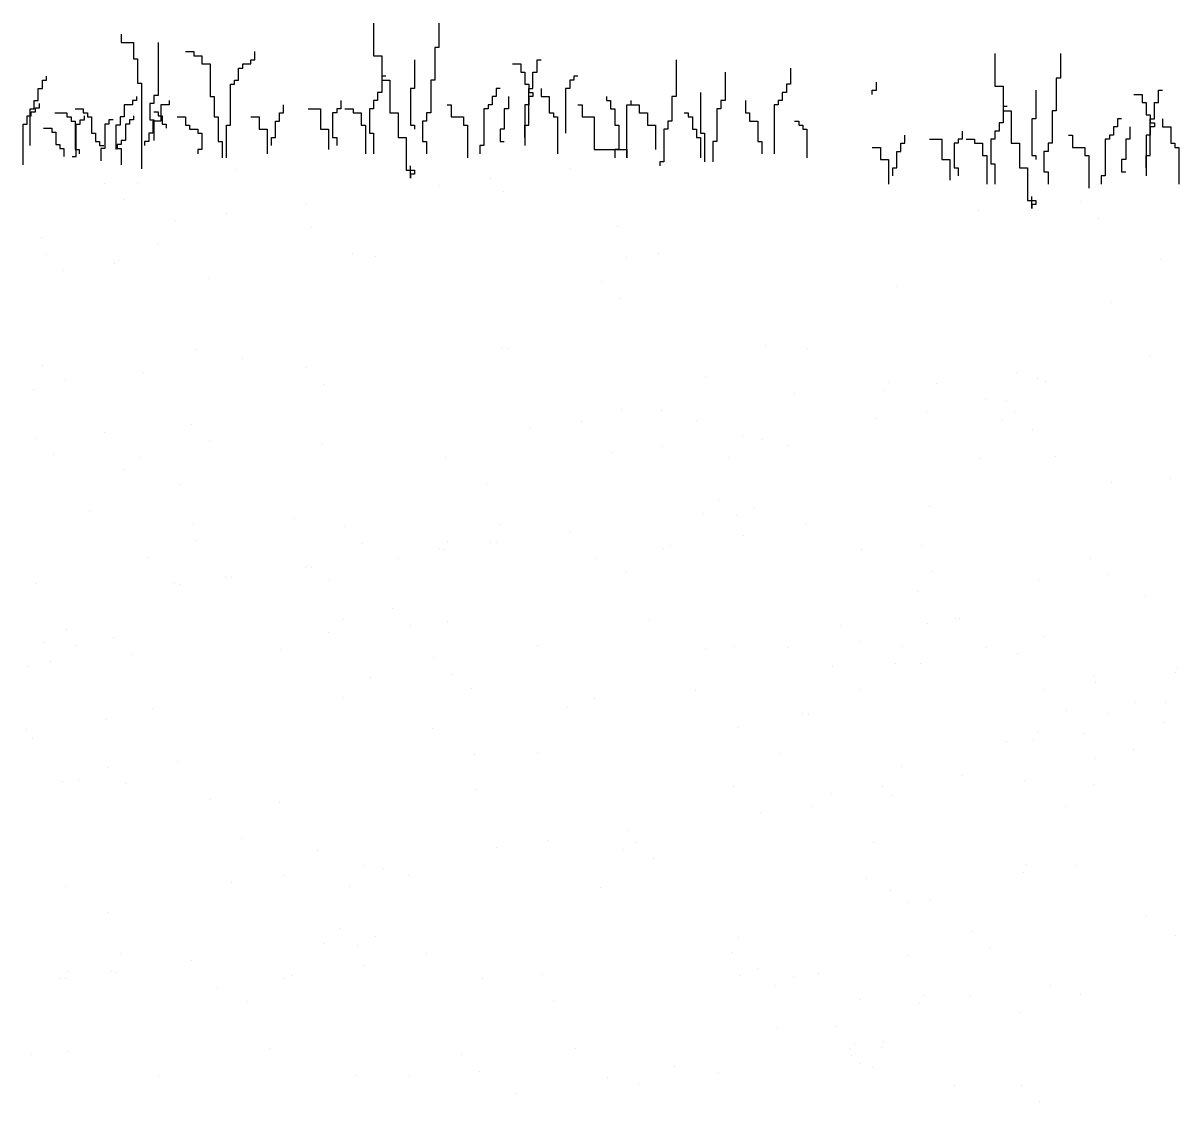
# Model space of a CAD drawing. Extents: x -1292 to 2908, y -1090 to 1828.
# Drawn here: x -774.7 to -539.4, y -196 to 23.6 of the extents above; entities that cross this region are included whole.
import ezdxf

# ---------------------------------------------------------------- set-up
doc = ezdxf.new("R2010")
doc.units = 0
doc.header["$MEASUREMENT"] = 0
doc.layers.add('TREE', color=3, linetype='CONTINUOUS')

msp = doc.modelspace()

# ---------------------------------------------------------------- linework, layer by layer
at = {"layer": 'TREE', "linetype": 'CONTINUOUS'}
for p, q in [((-703.35, 23.62), (-703.35, 16.98)), ((-690.04, 23.62), (-690.04, 18.64)), ((-754.71, 21.35), (-754.71, 19.69)), ((-754.71, 19.69), (-752.21, 19.69)), ((-752.21, 19.69), (-752.21, 16.37)), ((-747.22, 19.69), (-747.22, 8.89)), ((-741.63, 17.81), (-739.96, 17.81)), ((-739.96, 17.81), (-739.96, 16.98)), ((-739.96, 16.98), (-738.3, 16.98)), ((-738.3, 16.98), (-738.3, 15.31)), ((-727.48, 16.14), (-727.48, 17.81)), ((-703.35, 16.98), (-701.69, 16.98)), ((-701.69, 16.98), (-701.69, 11.99)), ((-690.87, 18.64), (-690.87, 11.99)), ((-690.04, 18.64), (-690.87, 18.64)), ((-576.87, 17.42), (-576.87, 10.78)), ((-563.56, 17.42), (-563.56, 12.44)), ((-752.21, 16.37), (-751.38, 16.37)), ((-751.38, 16.37), (-751.38, 11.38)), ((-738.3, 15.31), (-736.63, 15.31)), ((-736.63, 15.31), (-736.63, 8.67)), ((-730.81, 14.48), (-729.98, 14.48)), ((-730.81, 11.99), (-730.81, 14.48)), ((-729.98, 15.31), (-728.31, 15.31)), ((-729.98, 14.48), (-729.98, 15.31)), ((-728.31, 16.14), (-727.48, 16.14)), ((-728.31, 15.31), (-728.31, 16.14)), ((-695.03, 16.14), (-695.03, 10.33)), ((-675.06, 15.31), (-673.4, 15.31)), ((-673.4, 15.31), (-673.4, 13.65)), ((-670.07, 16.14), (-669.24, 16.14)), ((-670.07, 13.65), (-670.07, 16.14)), ((-641.78, 16.14), (-641.78, 8.67)), ((-618.48, 14.48), (-618.48, 11.16)), ((-770.75, 11.99), (-769.92, 11.99)), ((-770.75, 10.33), (-770.75, 11.99)), ((-769.92, 11.99), (-769.92, 12.82)), ((-731.64, 11.99), (-730.81, 11.99)), ((-731.64, 11.16), (-731.64, 11.99)), ((-701.69, 12.82), (-701.69, 9.5)), ((-700.86, 12.82), (-701.69, 12.82)), ((-701.69, 11.99), (-700.02, 11.99)), ((-700.02, 11.99), (-700.02, 5.34)), ((-691.7, 11.99), (-691.7, 5.34)), ((-690.87, 11.99), (-691.7, 11.99)), ((-673.4, 13.65), (-672.57, 13.65)), ((-672.57, 13.65), (-672.57, 11.16)), ((-670.9, 13.65), (-670.07, 13.65)), ((-670.9, 10.33), (-670.9, 13.65)), ((-663.41, 11.99), (-663.41, 10.33)), ((-662.58, 11.99), (-663.41, 11.99)), ((-662.58, 12.82), (-662.58, 11.99)), ((-661.75, 12.82), (-662.58, 12.82)), ((-631.8, 13.65), (-631.8, 7.84)), ((-563.56, 12.44), (-564.39, 12.44)), ((-564.39, 12.44), (-564.39, 5.79)), ((-771.58, 10.33), (-770.75, 10.33)), ((-771.58, 7.84), (-771.58, 10.33)), ((-751.38, 11.38), (-750.55, 11.38)), ((-750.55, 11.38), (-750.55, -6.06)), ((-732.47, 11.16), (-731.64, 11.16)), ((-732.47, 2.85), (-732.47, 11.16)), ((-702.52, 9.5), (-702.52, 7.84)), ((-701.69, 9.5), (-702.52, 9.5)), ((-695.86, 10.33), (-695.86, 2.85)), ((-695.03, 10.33), (-695.86, 10.33)), ((-678.39, 10.33), (-678.39, 8.67)), ((-677.56, 10.33), (-678.39, 10.33)), ((-672.57, 11.16), (-671.73, 11.16)), ((-671.73, 11.16), (-671.73, 9.5)), ((-671.73, 10.33), (-670.9, 10.33)), ((-671.73, 2.85), (-671.73, 10.33)), ((-671.73, 9.5), (-670.9, 9.5)), ((-670.9, 9.5), (-670.9, 8.67)), ((-669.24, 10.33), (-669.24, 8.67)), ((-664.25, 10.33), (-664.25, 1.19)), ((-663.41, 10.33), (-664.25, 10.33)), ((-636.79, 9.5), (-636.79, 1.19)), ((-620.15, 9.5), (-620.15, 7.84)), ((-619.32, 9.5), (-620.15, 9.5)), ((-619.32, 11.16), (-619.32, 9.5)), ((-618.48, 11.16), (-619.32, 11.16)), ((-601.83, 9.12), (-601.83, 9.95)), ((-601.83, 9.95), (-601, 9.95)), ((-601, 9.95), (-601, 11.61)), ((-576.87, 10.78), (-575.21, 10.78)), ((-575.21, 10.78), (-575.21, 5.79)), ((-568.55, 9.95), (-568.55, 4.13)), ((-543.59, 7.45), (-543.59, 9.95)), ((-543.59, 9.95), (-542.76, 9.95)), ((-772.41, 7.84), (-771.58, 7.84)), ((-772.41, 6.17), (-772.41, 7.84)), ((-771.35, 6.4), (-771.35, 7.23)), ((-752.44, 7.84), (-752.44, 7)), ((-751.61, 7.84), (-752.44, 7.84)), ((-751.61, 8.67), (-751.61, 7.84)), ((-748.88, 7.23), (-748.88, 3.91)), ((-748.05, 7.23), (-748.88, 7.23)), ((-748.05, 8.89), (-748.05, 7.23)), ((-747.22, 8.89), (-748.05, 8.89)), ((-744.95, 7.84), (-744.95, 7)), ((-736.63, 8.67), (-735.8, 8.67)), ((-735.8, 8.67), (-735.8, 4.51)), ((-710.01, 7.84), (-710.01, 6.17)), ((-703.35, 7.84), (-703.35, 6.17)), ((-702.52, 7.84), (-703.35, 7.84)), ((-679.22, 8.67), (-679.22, 7)), ((-678.39, 8.67), (-679.22, 8.67)), ((-675.89, 8.67), (-675.89, 6.17)), ((-671.73, 8.67), (-671.73, 7)), ((-670.9, 8.67), (-671.73, 8.67)), ((-669.24, 8.67), (-667.57, 8.67)), ((-667.57, 8.67), (-667.57, 5.34)), ((-655.93, 8.67), (-655.93, 7.84)), ((-655.93, 7.84), (-655.09, 7.84)), ((-655.09, 7.84), (-655.09, 6.17)), ((-650.93, 7), (-650.93, 7.84)), ((-642.61, 8.67), (-642.61, 3.68)), ((-641.78, 8.67), (-642.61, 8.67)), ((-632.63, 7.84), (-632.63, 6.17)), ((-631.8, 7.84), (-632.63, 7.84)), ((-627.64, 7.84), (-627.64, 5.34)), ((-620.98, 7.84), (-620.98, 7)), ((-620.15, 7.84), (-620.98, 7.84)), ((-548.58, 9.12), (-546.92, 9.12)), ((-546.92, 9.12), (-546.92, 7.45)), ((-546.92, 7.45), (-546.09, 7.45)), ((-546.09, 7.45), (-546.09, 4.96)), ((-544.42, 4.13), (-544.42, 7.45)), ((-544.42, 7.45), (-543.59, 7.45)), ((-773.84, 4.74), (-773.01, 4.74)), ((-773.84, 3.07), (-773.84, 4.74)), ((-773.24, 6.17), (-772.41, 6.17)), ((-773.24, -1.3), (-773.24, 6.17)), ((-773.01, 5.57), (-772.18, 5.57)), ((-773.01, 4.74), (-773.01, 5.57)), ((-772.18, 6.4), (-771.35, 6.4)), ((-772.18, 5.57), (-772.18, 6.4)), ((-768.25, 5.34), (-765.76, 5.34)), ((-765.76, 5.34), (-765.76, 4.51)), ((-764.09, 6.17), (-762.43, 6.17)), ((-762.43, 6.17), (-762.43, 5.34)), ((-762.43, 5.34), (-761.59, 5.34)), ((-762.2, 3.91), (-762.2, 4.74)), ((-761.59, 5.34), (-761.59, 4.51)), ((-754.11, 7), (-754.11, 4.51)), ((-752.44, 7), (-754.11, 7)), ((-752.21, 4.74), (-752.21, 3.91)), ((-748.05, 5.57), (-747.22, 5.57)), ((-747.22, 5.57), (-747.22, 4.74)), ((-747.22, 4.74), (-746.39, 4.74)), ((-746.62, 7), (-746.62, 3.68)), ((-744.95, 7), (-746.62, 7)), ((-746.39, 4.74), (-746.39, 3.07)), ((-722.49, 5.34), (-721.66, 5.34)), ((-722.49, 3.68), (-722.49, 5.34)), ((-721.66, 5.34), (-721.66, 7)), ((-716.66, 6.17), (-714.17, 6.17)), ((-714.17, 6.17), (-714.17, 2.02)), ((-711.67, 5.34), (-711.67, 0.36)), ((-710.84, 5.34), (-711.67, 5.34)), ((-710.84, 6.17), (-710.84, 5.34)), ((-710.01, 6.17), (-710.84, 6.17)), ((-709.18, 6.17), (-707.51, 6.17)), ((-707.51, 6.17), (-707.51, 5.34)), ((-707.51, 5.34), (-705.85, 5.34)), ((-705.85, 5.34), (-705.85, 2.85)), ((-704.18, 6.17), (-704.18, 1.19)), ((-703.35, 6.17), (-704.18, 6.17)), ((-700.02, 5.34), (-698.36, 5.34)), ((-698.36, 5.34), (-698.36, 0.36)), ((-692.54, 5.34), (-692.54, 3.68)), ((-691.7, 5.34), (-692.54, 5.34)), ((-688.38, 7), (-687.54, 7)), ((-687.54, 7), (-687.54, 4.51)), ((-680.89, 6.17), (-680.89, -1.3)), ((-680.05, 6.17), (-680.89, 6.17)), ((-680.05, 7), (-680.05, 6.17)), ((-679.22, 7), (-680.05, 7)), ((-676.73, 6.17), (-676.73, 2.02)), ((-675.89, 6.17), (-676.73, 6.17)), ((-672.57, 7), (-672.57, -1.3)), ((-671.73, 7), (-672.57, 7)), ((-667.57, 5.34), (-666.74, 5.34)), ((-666.74, 5.34), (-666.74, 4.51)), ((-661.75, 7), (-660.92, 7)), ((-660.92, 7), (-660.92, 4.51)), ((-655.09, 6.17), (-654.26, 6.17)), ((-654.26, 6.17), (-654.26, 2.85)), ((-651.77, 7), (-650.93, 7)), ((-651.77, -3.8), (-651.77, 7)), ((-650.93, 7), (-649.27, 7)), ((-649.27, 7), (-649.27, 5.34)), ((-649.27, 5.34), (-647.61, 5.34)), ((-647.61, 5.34), (-647.61, 2.85)), ((-640.12, 5.34), (-639.28, 5.34)), ((-639.28, 5.34), (-639.28, 4.51)), ((-633.46, 6.17), (-633.46, -0.47)), ((-632.63, 6.17), (-633.46, 6.17)), ((-627.64, 5.34), (-626.8, 5.34)), ((-626.8, 5.34), (-626.8, 3.68)), ((-621.81, 7), (-621.81, -2.97)), ((-620.98, 7), (-621.81, 7)), ((-574.38, 6.62), (-575.21, 6.62)), ((-575.21, 6.62), (-575.21, 3.3)), ((-575.21, 5.79), (-573.54, 5.79)), ((-573.54, 5.79), (-573.54, -0.85)), ((-564.39, 5.79), (-565.22, 5.79)), ((-565.22, 5.79), (-565.22, -0.85)), ((-546.09, 4.96), (-545.26, 4.96)), ((-545.26, 4.96), (-545.26, 3.3)), ((-774.68, 3.07), (-773.84, 3.07)), ((-774.68, -5.23), (-774.68, 3.07)), ((-765.76, 4.51), (-764.92, 4.51)), ((-764.92, 4.51), (-764.92, 3.68)), ((-764.92, 3.68), (-764.09, 3.68)), ((-764.09, 3.68), (-764.09, -2.13)), ((-763.86, 3.07), (-763.03, 3.07)), ((-763.86, -3.57), (-763.86, 3.07)), ((-763.03, 3.91), (-762.2, 3.91)), ((-763.03, 3.07), (-763.03, 3.91)), ((-761.59, 4.51), (-760.76, 4.51)), ((-760.76, 4.51), (-760.76, 1.19)), ((-758.04, 3.07), (-758.04, -1.91)), ((-757.2, 3.07), (-758.04, 3.07)), ((-757.2, 3.91), (-757.2, 3.07)), ((-756.37, 3.91), (-757.2, 3.91)), ((-755.77, 2.85), (-755.77, -2.13)), ((-754.94, 2.85), (-755.77, 2.85)), ((-754.94, 4.51), (-754.94, 2.85)), ((-754.11, 4.51), (-754.94, 4.51)), ((-753.87, 3.07), (-753.87, -0.25)), ((-753.04, 3.07), (-753.87, 3.07)), ((-753.04, 3.91), (-753.04, 3.07)), ((-752.21, 3.91), (-753.04, 3.91)), ((-748.88, 3.91), (-748.05, 3.91)), ((-748.28, 3.68), (-748.28, 1.19)), ((-746.62, 3.68), (-748.28, 3.68)), ((-748.05, 3.91), (-748.05, -0.25)), ((-746.39, 3.07), (-745.55, 3.07)), ((-745.55, 3.07), (-745.55, 2.24)), ((-743.29, 4.51), (-741.63, 4.51)), ((-741.63, 4.51), (-741.63, 2.85)), ((-741.63, 2.85), (-740.79, 2.85)), ((-740.79, 2.85), (-740.79, 2.02)), ((-735.8, 4.51), (-734.97, 4.51)), ((-734.97, 4.51), (-734.97, -0.47)), ((-733.31, 2.85), (-732.47, 2.85)), ((-733.31, -3.8), (-733.31, 2.85)), ((-728.31, 4.51), (-726.65, 4.51)), ((-726.65, 4.51), (-726.65, 2.02)), ((-723.32, 3.68), (-722.49, 3.68)), ((-723.32, 0.36), (-723.32, 3.68)), ((-705.85, 2.85), (-705.02, 2.85)), ((-705.02, 2.85), (-705.02, -2.97)), ((-695.86, 2.85), (-695.03, 2.85)), ((-695.03, 2.85), (-695.03, 2.02)), ((-693.37, 3.68), (-693.37, -0.47)), ((-692.54, 3.68), (-693.37, 3.68)), ((-687.54, 4.51), (-685.05, 4.51)), ((-685.05, 4.51), (-685.05, 2.85)), ((-685.05, 2.85), (-684.21, 2.85)), ((-684.21, 2.85), (-684.21, -3.8)), ((-672.57, 2.85), (-671.73, 2.85)), ((-672.57, 0.36), (-672.57, 2.85)), ((-666.74, 4.51), (-665.91, 4.51)), ((-665.91, 4.51), (-665.91, -2.97)), ((-660.92, 4.51), (-658.42, 4.51)), ((-658.42, 4.51), (-658.42, -2.13)), ((-654.26, 2.85), (-653.43, 2.85)), ((-653.43, 2.85), (-653.43, -2.13)), ((-647.61, 2.85), (-645.94, 2.85)), ((-645.94, 2.85), (-645.94, -2.13)), ((-643.44, 3.68), (-643.44, 2.02)), ((-642.61, 3.68), (-643.44, 3.68)), ((-639.28, 4.51), (-638.45, 4.51)), ((-638.45, 4.51), (-638.45, 2.02)), ((-626.8, 3.68), (-625.14, 3.68)), ((-625.14, 3.68), (-625.14, -0.47)), ((-617.65, 3.68), (-616.82, 3.68)), ((-616.82, 3.68), (-616.82, 2.85)), ((-616.82, 2.85), (-615.99, 2.85)), ((-615.99, 2.85), (-615.99, 2.02)), ((-575.21, 3.3), (-576.04, 3.3)), ((-576.04, 3.3), (-576.04, 1.64)), ((-568.55, 4.13), (-569.38, 4.13)), ((-569.38, 4.13), (-569.38, -3.35)), ((-551.91, 2.47), (-552.74, 2.47)), ((-552.74, 2.47), (-552.74, 0.81)), ((-551.08, 4.13), (-551.91, 4.13)), ((-551.91, 4.13), (-551.91, 2.47)), ((-549.42, 2.47), (-549.42, -0.02)), ((-545.26, -3.35), (-545.26, 4.13)), ((-545.26, 4.13), (-544.42, 4.13)), ((-545.26, 3.3), (-544.42, 3.3)), ((-544.42, 2.47), (-545.26, 2.47)), ((-545.26, 2.47), (-545.26, 0.81)), ((-544.42, 3.3), (-544.42, 2.47)), ((-542.76, 4.13), (-542.76, 2.47)), ((-542.76, 2.47), (-541.1, 2.47)), ((-541.1, 2.47), (-541.1, -0.85)), ((-770.52, 2.24), (-768.85, 2.24)), ((-768.85, 2.24), (-768.85, 1.41)), ((-768.85, 1.41), (-768.02, 1.41)), ((-768.02, 1.41), (-768.02, -1.08)), ((-760.76, 1.19), (-759.93, 1.19)), ((-759.93, 1.19), (-759.93, -0.47)), ((-749.11, 1.19), (-749.11, -0.47)), ((-748.28, 1.19), (-749.11, 1.19)), ((-740.79, 2.02), (-739.13, 2.02)), ((-739.13, 2.02), (-739.13, 1.19)), ((-739.13, 1.19), (-738.3, 1.19)), ((-738.3, 1.19), (-738.3, -2.13)), ((-726.65, 2.02), (-724.99, 2.02)), ((-724.99, 2.02), (-724.99, -2.97)), ((-724.15, 0.36), (-723.32, 0.36)), ((-724.15, -1.3), (-724.15, 0.36)), ((-714.17, 2.02), (-712.5, 2.02)), ((-712.5, 2.02), (-712.5, -2.13)), ((-711.67, 0.36), (-710.84, 0.36)), ((-710.84, 0.36), (-710.84, -1.3)), ((-704.18, 1.19), (-703.35, 1.19)), ((-703.35, 1.19), (-703.35, -2.97)), ((-698.36, 0.36), (-696.7, 0.36)), ((-696.7, 0.36), (-696.7, -6.29)), ((-677.56, 2.02), (-677.56, -0.47)), ((-676.73, 2.02), (-677.56, 2.02)), ((-644.28, 2.02), (-644.28, -4.63)), ((-643.44, 2.02), (-644.28, 2.02)), ((-638.45, 2.02), (-637.62, 2.02)), ((-637.62, 2.02), (-637.62, 0.36)), ((-637.62, 0.36), (-636.79, 0.36)), ((-636.79, 1.19), (-635.96, 1.19)), ((-636.79, 0.36), (-636.79, -3.8)), ((-635.96, 1.19), (-635.96, -4.63)), ((-615.99, 2.02), (-615.16, 2.02)), ((-615.16, 2.02), (-615.16, -3.8)), ((-595.18, -0.85), (-595.18, 0.81)), ((-583.53, 1.64), (-583.53, -0.02)), ((-576.04, 1.64), (-576.87, 1.64)), ((-576.87, 1.64), (-576.87, -0.02)), ((-561.9, 0.81), (-561.06, 0.81)), ((-561.06, 0.81), (-561.06, -1.69)), ((-552.74, 0.81), (-553.58, 0.81)), ((-553.58, 0.81), (-553.58, -0.02)), ((-545.26, 0.81), (-546.09, 0.81)), ((-546.09, 0.81), (-546.09, -7.5)), ((-768.02, -1.08), (-767.19, -1.08)), ((-767.19, -1.08), (-767.19, -1.91)), ((-767.19, -1.91), (-766.36, -1.91)), ((-766.36, -1.91), (-766.36, -3.57)), ((-764.09, -2.13), (-763.26, -2.13)), ((-763.26, -2.13), (-763.26, -2.97)), ((-759.93, -0.47), (-759.1, -0.47)), ((-759.1, -0.47), (-759.1, -1.3)), ((-759.1, -1.3), (-758.27, -1.3)), ((-758.87, -1.91), (-758.87, -4.4)), ((-758.04, -1.91), (-758.87, -1.91)), ((-755.54, -1.08), (-755.54, -1.91)), ((-754.71, -1.08), (-755.54, -1.08)), ((-755.54, -1.91), (-754.71, -1.91)), ((-754.71, -0.25), (-754.71, -1.08)), ((-753.87, -0.25), (-754.71, -0.25)), ((-754.71, -1.91), (-754.71, -5.23)), ((-749.95, -0.47), (-749.95, -1.3)), ((-749.11, -0.47), (-749.95, -0.47)), ((-739.13, -2.13), (-739.13, -2.97)), ((-738.3, -2.13), (-739.13, -2.13)), ((-734.97, -0.47), (-734.14, -0.47)), ((-734.14, -0.47), (-734.14, -3.8)), ((-693.37, -0.47), (-692.54, -0.47)), ((-692.54, -0.47), (-692.54, -2.97)), ((-681.72, -1.3), (-681.72, -2.97)), ((-680.89, -1.3), (-681.72, -1.3)), ((-677.56, -0.47), (-676.73, -0.47)), ((-658.42, -2.13), (-651.77, -2.13)), ((-654.26, -2.13), (-654.26, -3.8)), ((-653.43, -2.13), (-654.26, -2.13)), ((-651.77, -2.13), (-651.77, -3.8)), ((-634.29, -0.47), (-634.29, -4.63)), ((-633.46, -0.47), (-634.29, -0.47)), ((-625.14, -0.47), (-624.31, -0.47)), ((-624.31, -0.47), (-624.31, -2.97)), ((-601.83, -1.69), (-600.17, -1.69)), ((-600.17, -1.69), (-600.17, -4.18)), ((-596.01, -2.52), (-596.01, -0.85)), ((-596.01, -0.85), (-595.18, -0.85)), ((-590.19, -0.02), (-587.69, -0.02)), ((-587.69, -0.02), (-587.69, -4.18)), ((-584.36, -0.85), (-585.19, -0.85)), ((-585.19, -0.85), (-585.19, -5.84)), ((-583.53, -0.02), (-584.36, -0.02)), ((-584.36, -0.02), (-584.36, -0.85)), ((-582.7, -0.02), (-581.03, -0.02)), ((-581.03, -0.02), (-581.03, -0.85)), ((-581.03, -0.85), (-579.37, -0.85)), ((-579.37, -0.85), (-579.37, -3.35)), ((-576.87, -0.02), (-577.71, -0.02)), ((-577.71, -0.02), (-577.71, -5.01)), ((-573.54, -0.85), (-571.88, -0.85)), ((-571.88, -0.85), (-571.88, -5.84)), ((-565.22, -0.85), (-566.06, -0.85)), ((-566.06, -0.85), (-566.06, -2.52)), ((-561.06, -1.69), (-558.57, -1.69)), ((-558.57, -1.69), (-558.57, -3.35)), ((-553.58, -0.02), (-554.41, -0.02)), ((-554.41, -0.02), (-554.41, -7.5)), ((-549.42, -0.02), (-550.25, -0.02)), ((-550.25, -0.02), (-550.25, -4.18)), ((-541.1, -0.85), (-540.26, -0.85)), ((-540.26, -0.85), (-540.26, -1.69)), ((-540.26, -1.69), (-539.43, -1.69)), ((-539.43, -1.69), (-539.43, -9.16)), ((-764.69, -3.57), (-763.86, -3.57)), ((-645.11, -4.63), (-645.11, -5.46)), ((-644.28, -4.63), (-645.11, -4.63)), ((-600.17, -4.18), (-598.51, -4.18)), ((-598.51, -4.18), (-598.51, -9.16)), ((-596.84, -5.84), (-596.84, -2.52)), ((-596.84, -2.52), (-596.01, -2.52)), ((-587.69, -4.18), (-586.03, -4.18)), ((-586.03, -4.18), (-586.03, -8.33)), ((-579.37, -3.35), (-578.54, -3.35)), ((-578.54, -3.35), (-578.54, -9.16)), ((-569.38, -3.35), (-568.55, -3.35)), ((-568.55, -3.35), (-568.55, -4.18)), ((-566.06, -2.52), (-566.89, -2.52)), ((-566.89, -2.52), (-566.89, -6.67)), ((-558.57, -3.35), (-557.74, -3.35)), ((-557.74, -3.35), (-557.74, -9.99)), ((-550.25, -4.18), (-551.08, -4.18)), ((-551.08, -4.18), (-551.08, -6.67)), ((-546.09, -5.84), (-546.09, -3.35)), ((-546.09, -3.35), (-545.26, -3.35)), ((-731.24, -6.12), (-731.24, -6.12)), ((-696.7, -6.29), (-695.03, -6.29)), ((-695.86, -7.95), (-695.86, -5.46)), ((-695.03, -6.29), (-695.03, -7.12)), ((-663.21, -5.95), (-663.21, -5.95)), ((-597.67, -7.5), (-597.67, -5.84)), ((-597.67, -5.84), (-596.84, -5.84)), ((-585.19, -5.84), (-584.36, -5.84)), ((-584.36, -5.84), (-584.36, -7.5)), ((-577.71, -5.01), (-576.87, -5.01)), ((-576.87, -5.01), (-576.87, -9.16)), ((-571.88, -5.84), (-570.22, -5.84)), ((-570.22, -5.84), (-570.22, -12.49)), ((-566.89, -6.67), (-566.06, -6.67)), ((-566.06, -6.67), (-566.06, -9.16)), ((-551.08, -6.67), (-550.25, -6.67)), ((-758.03, -8.98), (-758.03, -8.98)), ((-751.38, -8.97), (-751.38, -8.97)), ((-695.86, -7.12), (-695.86, -7.95)), ((-695.03, -7.12), (-695.86, -7.12)), ((-679.47, -8.09), (-679.47, -8.09)), ((-554.41, -7.5), (-555.24, -7.5)), ((-555.24, -7.5), (-555.24, -9.16)), ((-689.88, -9.46), (-689.88, -9.46)), ((-676.82, -10.75), (-676.82, -10.75)), ((-569.38, -14.15), (-569.38, -11.66)), ((-754.34, -12.36), (-754.34, -12.36)), ((-717.04, -13.03), (-717.04, -13.03)), ((-570.22, -12.49), (-568.55, -12.49)), ((-568.55, -13.32), (-569.38, -13.32)), ((-569.38, -13.32), (-569.38, -14.15)), ((-568.55, -12.49), (-568.55, -13.32)), ((-559.46, -12.73), (-559.46, -12.73)), ((-733.3, -15.17), (-733.3, -15.17)), ((-580.13, -14.44), (-580.13, -14.44)), ((-555.77, -16.11), (-555.77, -16.11)), ((-743.71, -16.55), (-743.71, -16.55)), ((-716.04, -17.95), (-716.04, -17.95)), ((-653.75, -17.83), (-653.75, -17.83)), ((-770.88, -20.12), (-770.88, -20.12)), ((-747.3, -21.16), (-747.3, -21.16)), ((-769.89, -23.43), (-769.89, -23.43)), ((-707.6, -23.32), (-707.6, -23.32)), ((-645.32, -23.21), (-645.32, -23.21)), ((-756.12, -25.36), (-756.12, -25.36)), ((-755.36, -24.63), (-755.36, -24.63)), ((-703.01, -23.96), (-703.01, -23.96)), ((-651.84, -24.2), (-651.84, -24.2)), ((-543.08, -24.48), (-543.08, -24.48)), ((-766.53, -26.73), (-766.53, -26.73)), ((-736.94, -28.31), (-736.94, -28.31)), ((-656.91, -28.99), (-656.91, -28.99)), ((-596.93, -29.97), (-596.93, -29.97)), ((-653.22, -32.37), (-653.22, -32.37)), ((-553.09, -33.19), (-553.09, -33.19)), ((-623.61, -42.04), (-623.61, -42.04)), ((-739.52, -42.77), (-739.52, -42.77)), ((-729.98, -44.66), (-729.98, -44.66)), ((-677.24, -42.66), (-677.24, -42.66)), ((-675.96, -42.71), (-675.96, -42.71)), ((-614.96, -42.55), (-614.96, -42.55)), ((-545.42, -44.01), (-545.42, -44.01)), ((-770.79, -45.99), (-770.79, -45.99)), ((-717.03, -46.55), (-717.03, -46.55)), ((-766.04, -48.96), (-766.04, -48.96)), ((-750.12, -47.51), (-750.12, -47.51)), ((-635.82, -48.32), (-635.82, -48.32)), ((-572.58, -47.58), (-572.58, -47.58)), ((-568.14, -48.81), (-568.14, -48.81)), ((-566.57, -49.31), (-566.57, -49.31)), ((-772.47, -51.07), (-772.47, -51.07)), ((-713.35, -49.93), (-713.35, -49.93)), ((-617.6, -51.73), (-617.6, -51.73)), ((-599.25, -51.09), (-599.25, -51.09)), ((-598.5, -49.6), (-598.5, -49.6)), ((-588.84, -49.72), (-588.84, -49.72)), ((-578.87, -52.98), (-578.87, -52.98)), ((-574.48, -53.29), (-574.48, -53.29)), ((-652.98, -55.04), (-652.98, -55.04)), ((-644.77, -55.3), (-644.77, -55.3)), ((-590.74, -55.43), (-590.74, -55.43)), ((-572.96, -55.73), (-572.96, -55.73)), ((-740.44, -58.02), (-740.44, -58.02)), ((-661.03, -57.44), (-661.03, -57.44)), ((-637.62, -57.31), (-637.62, -57.31)), ((-601.15, -56.8), (-601.15, -56.8)), ((-575.33, -57.2), (-575.33, -57.2)), ((-772.19, -60.86), (-772.19, -60.86)), ((-758.01, -59.77), (-758.01, -59.77)), ((-671.44, -58.81), (-671.44, -58.81)), ((-628.32, -60.38), (-628.32, -60.38)), ((-624.15, -61.07), (-624.15, -61.07)), ((-569.27, -59.1), (-569.27, -59.1)), ((-736.76, -61.4), (-736.76, -61.4)), ((-713.68, -61.91), (-713.68, -61.91)), ((-644.58, -62.52), (-644.58, -62.52)), ((-618.99, -62.46), (-618.99, -62.46)), ((-768.5, -64.24), (-768.5, -64.24)), ((-751.07, -64.86), (-751.07, -64.86)), ((-688.78, -64.74), (-688.78, -64.74)), ((-654.99, -63.89), (-654.99, -63.89)), ((-631.05, -64.76), (-631.05, -64.76)), ((-579.89, -65.01), (-579.89, -65.01)), ((-564.5, -64.64), (-564.5, -64.64)), ((-754.04, -67.33), (-754.04, -67.33)), ((-742.63, -70.23), (-742.63, -70.23)), ((-680.35, -70.12), (-680.35, -70.12)), ((-553.16, -69.86), (-553.16, -69.86)), ((-541.04, -69.07), (-541.04, -69.07)), ((-633.08, -73.28), (-633.08, -73.28)), ((-625.74, -74.95), (-625.74, -74.95)), ((-590.1, -74.79), (-590.1, -74.79)), ((-761.21, -75.82), (-761.21, -75.82)), ((-719.36, -77.34), (-719.36, -77.34)), ((-636.15, -76.32), (-636.15, -76.32)), ((-629.39, -76.66), (-629.39, -76.66)), ((-739.91, -78.52), (-739.91, -78.52)), ((-709.34, -78.95), (-709.34, -78.95)), ((-677.63, -78.41), (-677.63, -78.41)), ((-663.31, -79.9), (-663.31, -79.9)), ((-615.35, -78.3), (-615.35, -78.3)), ((-739.46, -81.69), (-739.46, -81.69)), ((-705.65, -82.33), (-705.65, -82.33)), ((-688.3, -81.94), (-688.3, -81.94)), ((-679.57, -82.04), (-679.57, -82.04)), ((-678.42, -82.17), (-678.42, -82.17)), ((-628.13, -80.72), (-628.13, -80.72)), ((-689.98, -83.41), (-689.98, -83.41)), ((-688.83, -83.54), (-688.83, -83.54)), ((-644.24, -83.39), (-644.24, -83.39)), ((-642.81, -82.83), (-642.81, -82.83)), ((-604.01, -83.52), (-604.01, -83.52)), ((-591.89, -82.72), (-591.89, -82.72)), ((-749.42, -85.09), (-749.42, -85.09)), ((-717.15, -86.98), (-717.15, -86.98)), ((-698.26, -85.34), (-698.26, -85.34)), ((-658.03, -85.46), (-658.03, -85.46)), ((-557.37, -85.31), (-557.37, -85.31)), ((-733.41, -89.12), (-733.41, -89.12)), ((-732.25, -89.26), (-732.25, -89.26)), ((-715.99, -87.12), (-715.99, -87.12)), ((-651.83, -88.05), (-651.83, -88.05)), ((-589.54, -87.94), (-589.54, -87.94)), ((-553.69, -88.69), (-553.69, -88.69)), ((-772.22, -90.51), (-772.22, -90.51)), ((-743.82, -90.49), (-743.82, -90.49)), ((-742.66, -90.63), (-742.66, -90.63)), ((-712.27, -89.57), (-712.27, -89.57)), ((-568.01, -89.77), (-568.01, -89.77)), ((-592.54, -92.18), (-592.54, -92.18)), ((-546.32, -93.21), (-546.32, -93.21)), ((-699.45, -95.59), (-699.45, -95.59)), ((-709.55, -97.87), (-709.55, -97.87)), ((-688.25, -98.28), (-688.25, -98.28)), ((-647.27, -97.75), (-647.27, -97.75)), ((-590.63, -98.55), (-590.63, -98.55)), ((-584.99, -97.64), (-584.99, -97.64)), ((-584.11, -97.56), (-584.11, -97.56)), ((-765.77, -99.89), (-765.77, -99.89)), ((-712.42, -100.45), (-712.42, -100.45)), ((-695.76, -98.96), (-695.76, -98.96)), ((-608.22, -98.96), (-608.22, -98.96)), ((-770.29, -102.56), (-770.29, -102.56)), ((-763.77, -103.02), (-763.77, -103.02)), ((-756.2, -101.46), (-756.2, -101.46)), ((-670.02, -103.18), (-670.02, -103.18)), ((-629.79, -103.3), (-629.79, -103.3)), ((-618.86, -103.42), (-618.86, -103.42)), ((-604.53, -102.34), (-604.53, -102.34)), ((-595.7, -103.34), (-595.7, -103.34)), ((-566.74, -101.22), (-566.74, -101.22)), ((-752.52, -104.84), (-752.52, -104.84)), ((-722.38, -103.84), (-722.38, -103.84)), ((-691.12, -105.6), (-691.12, -105.6)), ((-635.87, -103.63), (-635.87, -103.63)), ((-578.63, -103.55), (-578.63, -103.55)), ((-572.3, -104.79), (-572.3, -104.79)), ((-773.67, -107.47), (-773.67, -107.47)), ((-769.17, -106.32), (-769.17, -106.32)), ((-609.91, -107.37), (-609.91, -107.37)), ((-597.17, -106.86), (-597.17, -106.86)), ((-592.01, -106.72), (-592.01, -106.72)), ((-539.78, -107.61), (-539.78, -107.61)), ((-703.95, -109.71), (-703.95, -109.71)), ((-687.43, -108.98), (-687.43, -108.98)), ((-556.78, -109.35), (-556.78, -109.35)), ((-540.19, -108.51), (-540.19, -108.51)), ((-683.45, -111.92), (-683.45, -111.92)), ((-637.82, -112.22), (-637.82, -112.22)), ((-604.3, -111.96), (-604.3, -111.96)), ((-566.86, -112.02), (-566.86, -112.02)), ((-556.45, -110.65), (-556.45, -110.65)), ((-709.48, -113.66), (-709.48, -113.66)), ((-658.32, -113.91), (-658.32, -113.91)), ((-548.35, -114.73), (-548.35, -114.73)), ((-542.19, -114.78), (-542.19, -114.78)), ((-748.37, -115.83), (-748.37, -115.83)), ((-663.84, -115.64), (-663.84, -115.64)), ((-616.03, -117.01), (-616.03, -117.01)), ((-614.75, -117.06), (-614.75, -117.06)), ((-562.4, -116.39), (-562.4, -116.39)), ((-553.75, -116.9), (-553.75, -116.9)), ((-757.77, -118.11), (-757.77, -118.11)), ((-691.3, -119.92), (-691.3, -119.92)), ((-629.02, -119.8), (-629.02, -119.8)), ((-542.39, -118.83), (-542.39, -118.83)), ((-774.03, -120.25), (-774.03, -120.25)), ((-772.69, -121.96), (-772.69, -121.96)), ((-568.3, -120.85), (-568.3, -120.85)), ((-558.65, -120.97), (-558.65, -120.97)), ((-574.61, -122.67), (-574.61, -122.67)), ((-569.06, -122.35), (-569.06, -122.35)), ((-548.68, -124.23), (-548.68, -124.23)), ((-743.31, -126.81), (-743.31, -126.81)), ((-682.86, -125.29), (-682.86, -125.29)), ((-670.03, -124.92), (-670.03, -124.92)), ((-620.58, -125.18), (-620.58, -125.18)), ((-556.39, -126.08), (-556.39, -126.08)), ((-757.49, -127.9), (-757.49, -127.9)), ((-595.83, -127.71), (-595.83, -127.71)), ((-766.73, -130.84), (-766.73, -130.84)), ((-763.48, -130.4), (-763.48, -130.4)), ((-753.8, -131.28), (-753.8, -131.28)), ((-583.55, -129.65), (-583.55, -129.65)), ((-570.93, -130.54), (-570.93, -130.54)), ((-556.72, -131.48), (-556.72, -131.48)), ((-682.44, -132.41), (-682.44, -132.41)), ((-630.09, -131.75), (-630.09, -131.75)), ((-610.22, -133.16), (-610.22, -133.16)), ((-599.81, -131.79), (-599.81, -131.79)), ((-597.82, -133.64), (-597.82, -133.64)), ((-736.46, -134.36), (-736.46, -134.36)), ((-722.41, -135.07), (-722.41, -135.07)), ((-614.08, -135.78), (-614.08, -135.78)), ((-562.5, -135.92), (-562.5, -135.92)), ((-624.49, -137.15), (-624.49, -137.15)), ((-651.65, -140.72), (-651.65, -140.72)), ((-730.15, -142.47), (-730.15, -142.47)), ((-667.91, -142.86), (-667.91, -142.86)), ((-650.13, -143.16), (-650.13, -143.16)), ((-601.5, -143.14), (-601.5, -143.14)), ((-714.79, -144.75), (-714.79, -144.75)), ((-678.32, -144.24), (-678.32, -144.24)), ((-652.5, -144.63), (-652.5, -144.63)), ((-705.49, -147.81), (-705.49, -147.81)), ((-646.44, -146.54), (-646.44, -146.54)), ((-570.45, -147.74), (-570.45, -147.74)), ((-560.57, -147.97), (-560.57, -147.97)), ((-721.75, -149.95), (-721.75, -149.95)), ((-701.32, -148.51), (-701.32, -148.51)), ((-696.16, -149.9), (-696.16, -149.9)), ((-603.04, -150.5), (-603.04, -150.5)), ((-570.98, -149.34), (-570.98, -149.34)), ((-765.95, -152.18), (-765.95, -152.18)), ((-732.16, -151.32), (-732.16, -151.32)), ((-708.22, -152.2), (-708.22, -152.2)), ((-657.06, -152.44), (-657.06, -152.44)), ((-598.14, -152.92), (-598.14, -152.92)), ((-589.89, -154.77), (-589.89, -154.77)), ((-757.52, -157.55), (-757.52, -157.55)), ((-594.42, -155.37), (-594.42, -155.37)), ((-546.05, -157.99), (-546.05, -157.99)), ((-710.25, -160.71), (-710.25, -160.71)), ((-581.6, -161.39), (-581.6, -161.39)), ((-540.18, -162.15), (-540.18, -162.15)), ((-713.32, -163.75), (-713.32, -163.75)), ((-706.56, -164.09), (-706.56, -164.09)), ((-702.91, -162.38), (-702.91, -162.38)), ((-629.04, -162.48), (-629.04, -162.48)), ((-754.8, -165.85), (-754.8, -165.85)), ((-692.52, -165.73), (-692.52, -165.73)), ((-630.24, -165.62), (-630.24, -165.62)), ((-594.57, -166.24), (-594.57, -166.24)), ((-577.91, -164.76), (-577.91, -164.76)), ((-765.47, -169.37), (-765.47, -169.37)), ((-740.48, -167.33), (-740.48, -167.33)), ((-705.3, -168.16), (-705.3, -168.16)), ((-625.27, -168.84), (-625.27, -168.84)), ((-767.15, -170.84), (-767.15, -170.84)), ((-766, -170.98), (-766, -170.98)), ((-756.74, -169.47), (-756.74, -169.47)), ((-755.59, -169.6), (-755.59, -169.6)), ((-721.41, -170.83), (-721.41, -170.83)), ((-719.98, -170.26), (-719.98, -170.26)), ((-681.18, -170.95), (-681.18, -170.95)), ((-669.06, -170.16), (-669.06, -170.16)), ((-628.83, -170.28), (-628.83, -170.28)), ((-617.9, -170.4), (-617.9, -170.4)), ((-612.86, -169.89), (-612.86, -169.89)), ((-735.2, -172.9), (-735.2, -172.9)), ((-621.58, -172.22), (-621.58, -172.22)), ((-565.54, -172.38), (-565.54, -172.38)), ((-729, -175.49), (-729, -175.49)), ((-666.71, -175.37), (-666.71, -175.37)), ((-604.43, -175.26), (-604.43, -175.26)), ((-592.21, -175.89), (-592.21, -175.89)), ((-591.46, -174.4), (-591.46, -174.4)), ((-581.8, -174.52), (-581.8, -174.52)), ((-559.53, -174.11), (-559.53, -174.11)), ((-571.83, -177.77), (-571.83, -177.77)), ((-621.18, -180.94), (-621.18, -180.94)), ((-609.13, -180.72), (-609.13, -180.72)), ((-765.42, -185.71), (-765.42, -185.71)), ((-724.44, -185.19), (-724.44, -185.19)), ((-662.16, -185.08), (-662.16, -185.08)), ((-606.42, -185.36), (-606.42, -185.36)), ((-605.45, -184.1), (-605.45, -184.1)), ((-599.87, -184.96), (-599.87, -184.96)), ((-599.62, -183.8), (-599.62, -183.8)), ((-772.93, -186.4), (-772.93, -186.4)), ((-685.39, -186.4), (-685.39, -186.4)), ((-606.05, -186.5), (-606.05, -186.5)), ((-604.18, -188.17), (-604.18, -188.17)), ((-681.7, -189.78), (-681.7, -189.78)), ((-642.01, -188.91), (-642.01, -188.91)), ((-633.21, -190.08), (-633.21, -190.08)), ((-601.78, -189.03), (-601.78, -189.03)), ((-747.19, -190.61), (-747.19, -190.61)), ((-706.96, -190.74), (-706.96, -190.74)), ((-696.03, -190.86), (-696.03, -190.86)), ((-655.8, -190.98), (-655.8, -190.98)), ((-649.47, -192.22), (-649.47, -192.22)), ((-585.07, -192.64), (-585.07, -192.64)), ((-571.55, -192.64), (-571.55, -192.64)), ((-674.34, -194.3), (-674.34, -194.3)), ((-567.86, -196.02), (-567.86, -196.02))]:
    msp.add_line(p, q, dxfattribs=at)

doc.saveas('drawing.dxf')
